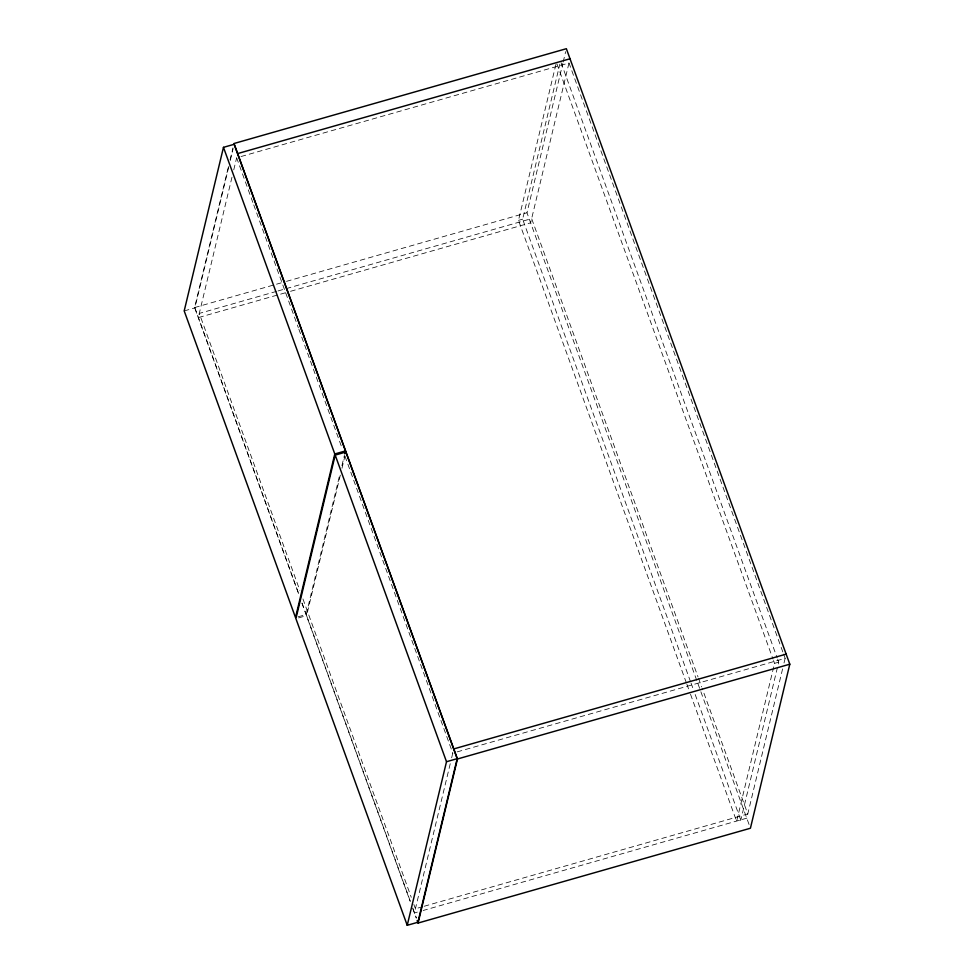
<?xml version="1.0" encoding="UTF-8"?>
<svg xmlns="http://www.w3.org/2000/svg" width="974" height="974" viewBox="0 0 974 974"><rect width="100%" height="100%" fill="white"/><g stroke="black" fill="none" stroke-linecap="round" stroke-linejoin="round"><path stroke-width="0.73" stroke-dasharray="4.87 3.65" d="M228.841 166.408L194.873 307.881L298.945 594.542L194.617 307.553L228.33 167.151M230.095 159.76L232.944 147.938M230.254 160.503L233.09 148.718M231.982 177.219L198.27 317.621L288.657 291.847M233.76 169.829L236.597 158.007M298.178 616.798L306.189 614.509L339.804 474.508M341.923 465.657L344.406 455.345M410.151 900.865L306.603 615.629L340.559 474.143M341.984 468.251L344.808 456.465M686.378 682.847L518.485 220.368L556.044 63.882M690.529 681.666L522.636 219.174L559.843 64.174M749.055 824.467L526.971 212.758L562.814 63.48M563.167 62.007L565.651 51.659M568.95 63.2L530.635 222.827L290.106 291.433M450.244 763.701L414.4 912.979L417.322 912.139M451.656 757.796L453.08 751.879M777.678 659.313L778.713 662.162L740.8 820.12L736.636 821.313L774.561 663.355L773.526 660.494M782.597 668.894L746.766 818.172L423.154 910.483M784.021 662.99L785.434 657.073M241.016 156.546L569.011 62.993L783.059 652.629M194.617 307.553L284.992 281.778M286.453 281.364L526.971 212.758M184.196 310.925L194.873 307.881M518.485 220.368L522.636 219.174M276.543 291.372L199.293 313.409L299.834 590.378M278.004 290.958L531.646 218.602L698.017 676.893M298.592 617.906L306.603 615.629M457.147 751.891L785.141 658.339L783.583 654.053M774.561 663.355L778.713 662.162M422.704 906.672L415.423 908.754L413.865 904.469M424.165 906.258L747.776 813.96L702.169 688.314M561.073 62.653L777.167 657.888M556.921 63.834L773.003 659.069M698.541 678.318L701.645 686.889M691.053 683.091L693.123 688.801M695.192 694.511L740.8 820.12M686.889 684.272L690.006 692.843M690.517 694.267L736.636 821.313M236.645 157.788L253.228 203.481M253.751 204.905L298.324 327.69M298.848 329.115L341.862 447.614M344.966 456.185L452.776 753.146M302.951 598.949L411.272 897.334M302.05 603.101L306.189 614.509M412.733 907.987L416.361 917.971M301.94 603.162L410.261 901.559M412.854 908.693L416.239 918.007"/><path stroke-width="1.46" d="M223.472 147.342L184.196 310.925L295.512 617.553L334.788 453.969L223.472 147.342L234.15 144.298L345.466 450.925L344.759 453.872M335.19 455.089L295.913 618.673L407.229 925.3L417.919 922.256L457.183 758.673L345.867 452.046L335.19 455.089L446.506 761.717L407.229 925.3M418.065 923.048L457.451 758.99L234.004 143.507L566.357 48.7L789.804 664.195L750.418 828.241L418.065 923.048L417.152 920.527M237.656 153.575L570.021 58.769M334.788 453.969L345.466 450.925M453.787 748.921L786.152 654.126M446.506 761.717L457.183 758.673M457.451 758.99L789.804 664.195"/></g></svg>
